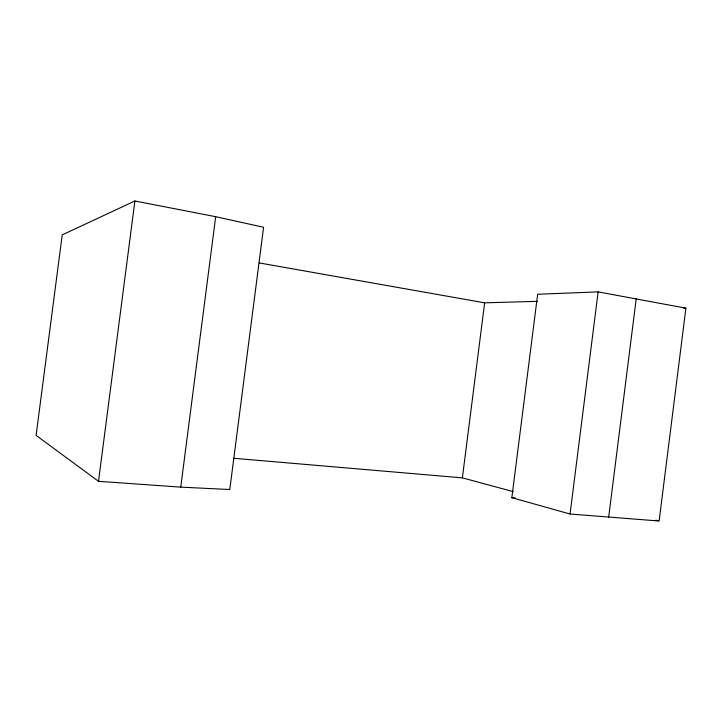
<?xml version="1.0" encoding="UTF-8"?>
<svg xmlns="http://www.w3.org/2000/svg" width="722" height="722" viewBox="0 0 722 722"><rect width="100%" height="100%" fill="white"/><g stroke="black" fill="none" stroke-linecap="round" stroke-linejoin="round"><path stroke-width="1.08" d="M511.844 497.675L537.655 294.26L598.141 291.887L685.9 308.159L659.123 521.013L570.055 514.019L511.844 497.675L515.129 497.846M570.055 514.019L598.141 291.887M608.637 517.439L636.253 298.502M513.252 491.628L462.378 477.865L484.652 302.834L537.394 301.327M98.508 481.312L134.888 200.987L215.688 216.699L263.584 227.268L229.786 489.525L180.744 487.133L98.508 481.312L36.1 435.393L62.218 234.885L134.888 200.987M180.744 487.133L215.688 216.699M683.644 308.186L685.9 308.159M233.802 458.271L462.378 477.865M259.388 262.952L484.652 302.834M655.856 520.174L658.031 520.733"/></g></svg>
